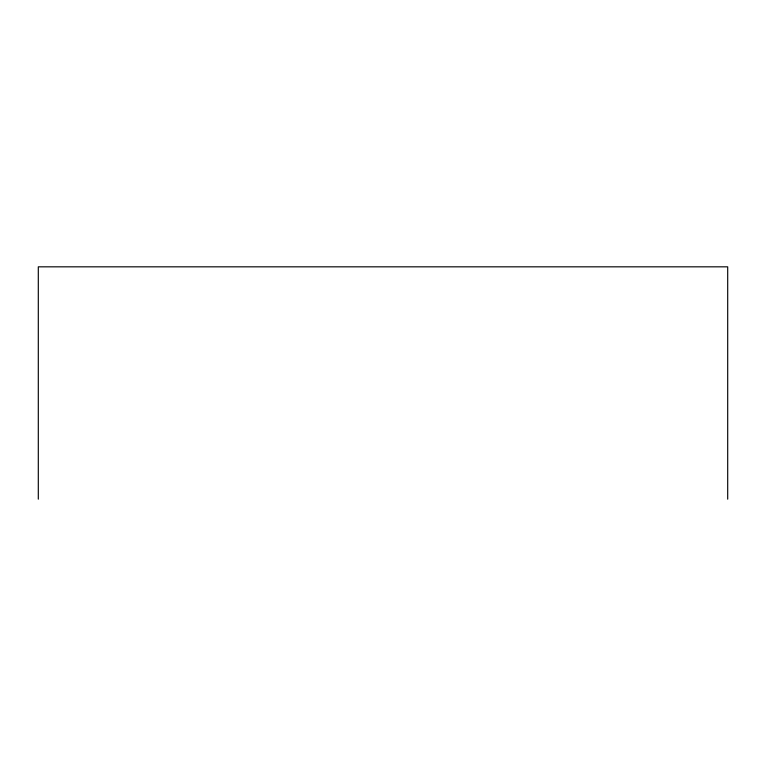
<?xml version="1.0" encoding="UTF-8"?>
<svg xmlns="http://www.w3.org/2000/svg" width="766" height="766" viewBox="0 0 766 766"><rect width="100%" height="100%" fill="white"/><g stroke="black" fill="none" stroke-linecap="round" stroke-linejoin="round"><path stroke-width="1.15" d="M727.7 499.173L727.7 266.827L38.3 266.827L38.3 499.173"/></g></svg>
